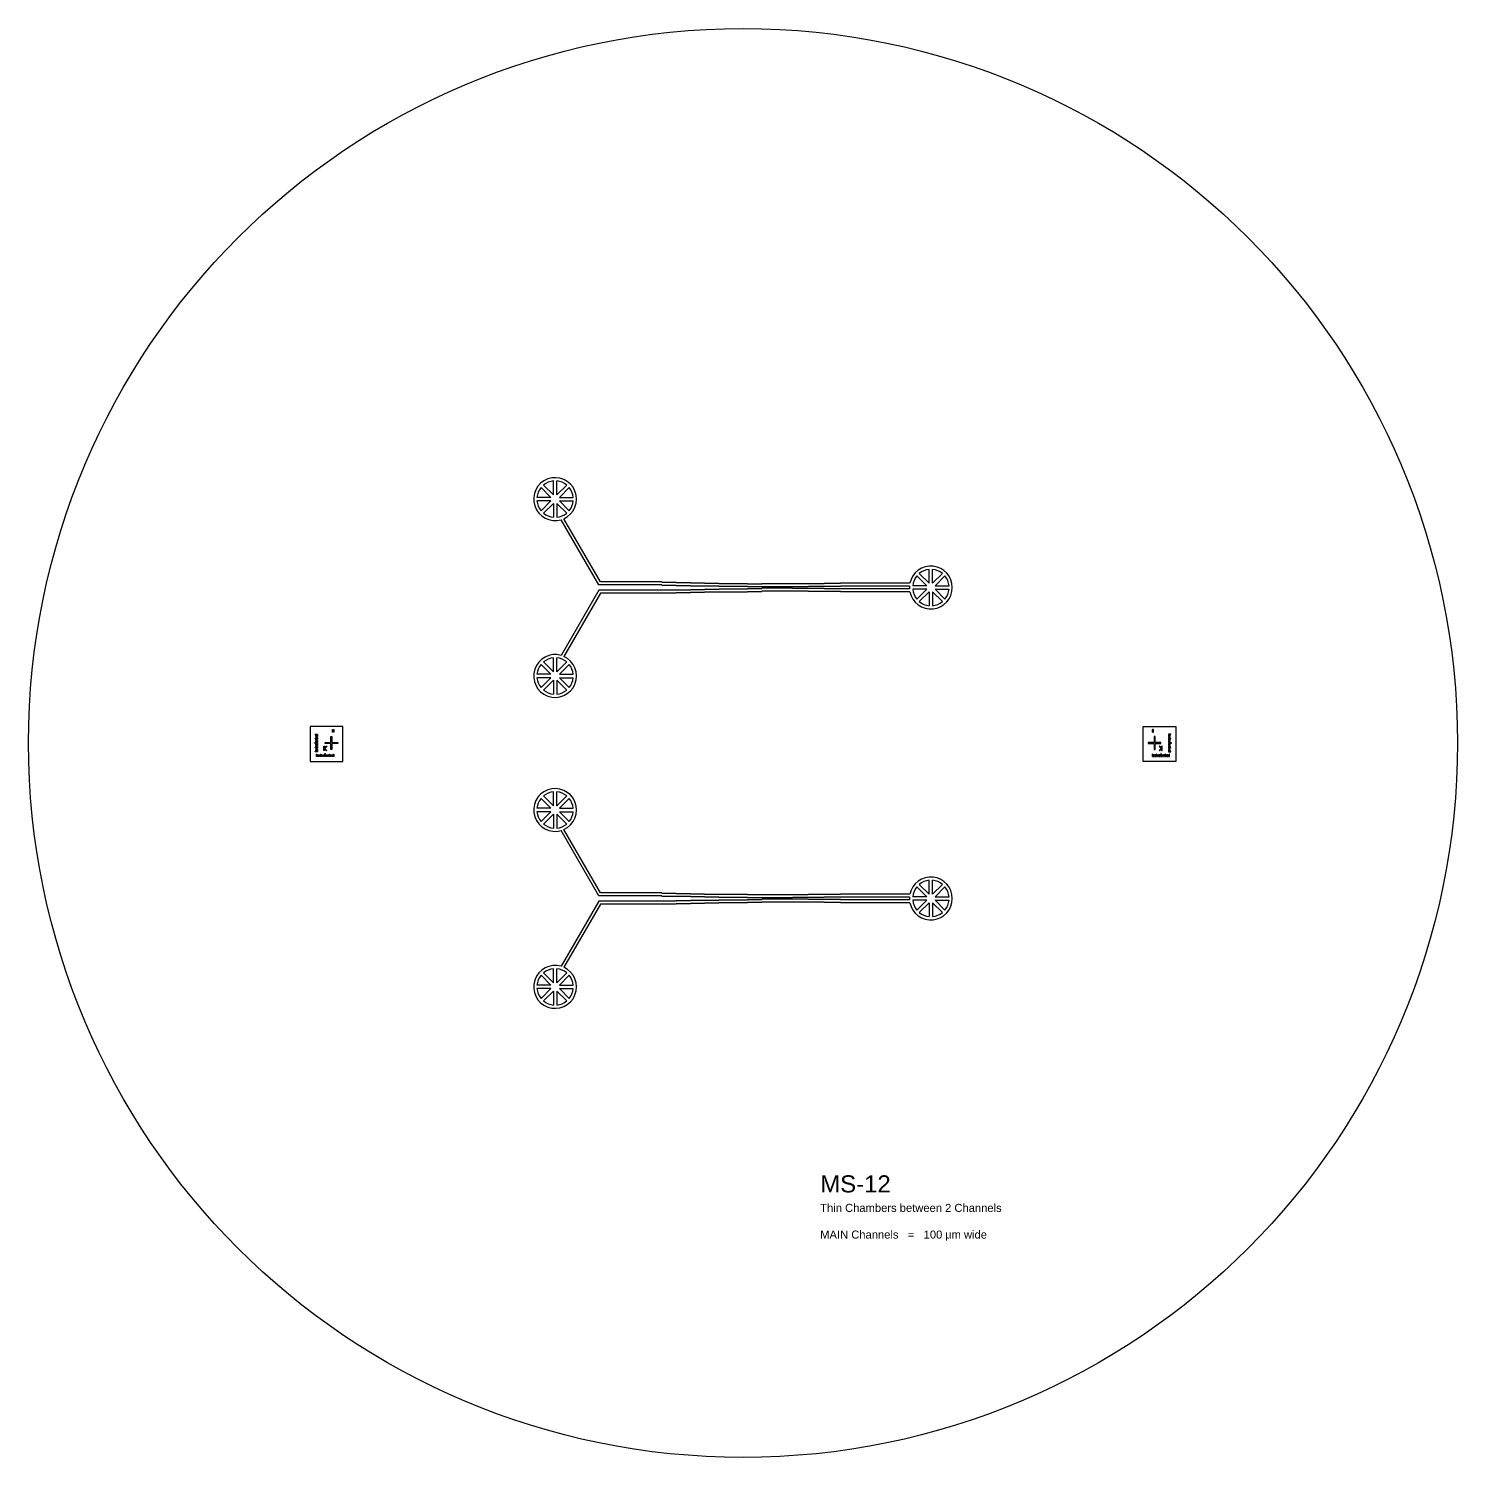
# Model space of a CAD drawing. Header units: millimetres. Extents: x 26241 to 236241, y 30294 to 280394.
# Drawn here: x 106241 to 156241, y 230394 to 280394 of the extents above; entities that cross this region are included whole.
import ezdxf

# ---------------------------------------------------------------- set-up
doc = ezdxf.new("R2010")
doc.units = ezdxf.units.MM
doc.layers.add('CLEAR', color=140, linetype='Continuous')
doc.layers.add('OPAQUE', color=10, linetype='Continuous')
doc.styles.get("Standard").update_dxf_attribs({"font": 'arial.ttf'})

msp = doc.modelspace()

# ---------------------------------------------------------------- linework, layer by layer
at = {"layer": 'CLEAR'}
for p, q in [((126191, 260929), (124876, 263208)), ((126249, 261029), (124971, 263243)), ((128398, 261028), (126249, 261029)), ((128398, 261028), (128398, 261018)), ((128398, 261018), (128898, 261018)), ((128898, 261018), (128898, 261008)), ((128898, 261008), (129398, 261008)), ((129398, 261008), (129398, 260998)), ((126191, 260737), (124876, 258459)), ((126249, 260637), (124971, 258424)), ((128398, 260928), (126191, 260929)), ((128398, 260738), (126191, 260737)), ((128398, 260638), (126249, 260637)), ((128398, 260928), (128398, 260918)), ((128398, 260918), (128898, 260918)), ((128398, 260738), (128398, 260748)), ((128398, 260748), (128898, 260748)), ((128398, 260638), (128398, 260648)), ((128398, 260648), (128898, 260648)), ((128898, 260918), (128898, 260908)), ((128898, 260908), (129398, 260908)), ((128898, 260748), (128898, 260758)), ((128898, 260758), (129398, 260758)), ((128898, 260648), (128898, 260658)), ((128898, 260658), (129398, 260658)), ((129398, 260998), (129898, 260998)), ((129398, 260908), (129398, 260898)), ((129398, 260898), (129898, 260898)), ((129398, 260758), (129398, 260768)), ((129398, 260768), (129898, 260768)), ((129398, 260658), (129398, 260668)), ((129398, 260668), (129898, 260668)), ((129898, 260998), (129898, 260988)), ((129898, 260988), (130398, 260988)), ((129898, 260898), (129898, 260888)), ((129898, 260888), (130398, 260888)), ((129898, 260768), (129898, 260778)), ((129898, 260778), (130398, 260778)), ((129898, 260668), (129898, 260678)), ((129898, 260678), (130398, 260678)), ((130398, 260988), (130398, 260978)), ((130398, 260978), (131398, 260978)), ((130398, 260888), (130398, 260878)), ((130398, 260878), (131398, 260878)), ((130398, 260778), (130398, 260788)), ((130398, 260788), (131398, 260788)), ((130398, 260678), (130398, 260688)), ((130398, 260688), (131398, 260688)), ((131398, 260978), (131398, 260968)), ((131398, 260968), (131898, 260968)), ((131398, 260878), (131398, 260868)), ((131398, 260868), (131898, 260868)), ((131398, 260788), (131398, 260798)), ((131398, 260798), (131898, 260798)), ((131398, 260688), (131398, 260698)), ((131398, 260698), (131898, 260698)), ((131898, 260958), (131898, 260968)), ((132968, 260958), (131898, 260958)), ((131898, 260858), (131898, 260868)), ((132968, 260858), (131898, 260858)), ((132968, 260808), (131898, 260808)), ((131898, 260808), (131898, 260798)), ((132968, 260708), (131898, 260708)), ((131898, 260708), (131898, 260698)), ((133518, 260963), (132968, 260963)), ((132968, 260963), (132968, 260958)), ((133518, 260863), (132968, 260863)), ((132968, 260863), (132968, 260858)), ((132968, 260803), (132968, 260808)), ((133518, 260803), (132968, 260803)), ((132968, 260703), (132968, 260708)), ((133518, 260703), (132968, 260703)), ((134078, 260968), (133518, 260968)), ((133518, 260968), (133518, 260963)), ((134078, 260868), (133518, 260868)), ((133518, 260868), (133518, 260863)), ((133518, 260798), (133518, 260803)), ((134078, 260798), (133518, 260798)), ((133518, 260698), (133518, 260703)), ((134078, 260698), (133518, 260698)), ((134648, 260973), (134078, 260973)), ((134078, 260973), (134078, 260968)), ((134648, 260873), (134078, 260873)), ((134078, 260873), (134078, 260868)), ((134078, 260793), (134078, 260798)), ((134648, 260793), (134078, 260793)), ((134078, 260693), (134078, 260698)), ((134648, 260693), (134078, 260693)), ((137081, 260983), (134648, 260983)), ((134648, 260983), (134648, 260973)), ((137068, 260883), (134648, 260883)), ((134648, 260883), (134648, 260873)), ((134648, 260783), (134648, 260793)), ((137068, 260783), (134648, 260783)), ((134648, 260683), (134648, 260693)), ((137081, 260683), (134648, 260683)), ((116096, 255969), (116096, 254749)), ((117241, 255969), (116096, 255969)), ((117241, 254749), (117241, 255969)), ((145241, 255969), (146386, 255969)), ((145241, 254749), (145241, 255969)), ((146386, 255969), (146386, 254749)), ((116096, 254749), (117241, 254749)), ((146386, 254749), (145241, 254749)), ((126191, 250050), (124876, 252329)), ((126249, 250150), (124971, 252364)), ((128398, 250049), (126191, 250050)), ((128398, 250149), (126249, 250150)), ((128398, 250149), (128398, 250139)), ((128398, 250139), (128898, 250139)), ((128398, 250049), (128398, 250039)), ((128398, 250039), (128898, 250039)), ((128898, 250139), (128898, 250129)), ((128898, 250129), (129398, 250129)), ((128898, 250039), (128898, 250029)), ((128898, 250029), (129398, 250029)), ((129398, 250129), (129398, 250119)), ((129398, 250119), (129898, 250119)), ((129398, 250029), (129398, 250019)), ((129398, 250019), (129898, 250019)), ((129898, 250119), (129898, 250109)), ((129898, 250109), (130398, 250109)), ((129898, 250019), (129898, 250009)), ((129898, 250009), (130398, 250009)), ((130398, 250109), (130398, 250099)), ((130398, 250099), (131398, 250099)), ((130398, 250009), (130398, 249999)), ((131398, 250099), (131398, 250089)), ((131398, 250089), (131898, 250089)), ((131898, 250079), (131898, 250089)), ((132968, 250079), (131898, 250079)), ((133518, 250084), (132968, 250084)), ((132968, 250084), (132968, 250079)), ((134078, 250089), (133518, 250089)), ((133518, 250089), (133518, 250084)), ((134648, 250094), (134078, 250094)), ((134078, 250094), (134078, 250089)), ((137081, 250104), (134648, 250104)), ((134648, 250104), (134648, 250094)), ((137068, 250004), (134648, 250004)), ((134648, 250004), (134648, 249994)), ((126191, 249858), (124876, 247579)), ((126249, 249758), (124971, 247544)), ((128398, 249859), (126191, 249858)), ((128398, 249759), (126249, 249758)), ((128398, 249859), (128398, 249869)), ((128398, 249869), (128898, 249869)), ((128398, 249759), (128398, 249769)), ((128398, 249769), (128898, 249769)), ((128898, 249869), (128898, 249879)), ((128898, 249879), (129398, 249879)), ((128898, 249769), (128898, 249779)), ((128898, 249779), (129398, 249779)), ((129398, 249879), (129398, 249889)), ((129398, 249889), (129898, 249889)), ((129398, 249779), (129398, 249789)), ((129398, 249789), (129898, 249789)), ((129898, 249889), (129898, 249899)), ((129898, 249899), (130398, 249899)), ((129898, 249789), (129898, 249799)), ((129898, 249799), (130398, 249799)), ((130398, 249999), (131398, 249999)), ((130398, 249899), (130398, 249909)), ((130398, 249909), (131398, 249909)), ((130398, 249799), (130398, 249809)), ((130398, 249809), (131398, 249809)), ((131398, 249999), (131398, 249989)), ((131398, 249989), (131898, 249989)), ((131398, 249909), (131398, 249919)), ((131398, 249919), (131898, 249919)), ((131398, 249809), (131398, 249819)), ((131398, 249819), (131898, 249819)), ((131898, 249979), (131898, 249989)), ((132968, 249979), (131898, 249979)), ((132968, 249929), (131898, 249929)), ((131898, 249929), (131898, 249919)), ((132968, 249829), (131898, 249829)), ((131898, 249829), (131898, 249819)), ((133518, 249984), (132968, 249984)), ((132968, 249984), (132968, 249979)), ((132968, 249924), (132968, 249929)), ((133518, 249924), (132968, 249924)), ((132968, 249824), (132968, 249829)), ((133518, 249824), (132968, 249824)), ((134078, 249989), (133518, 249989)), ((133518, 249989), (133518, 249984)), ((133518, 249919), (133518, 249924)), ((134078, 249919), (133518, 249919)), ((133518, 249819), (133518, 249824)), ((134078, 249819), (133518, 249819)), ((134648, 249994), (134078, 249994)), ((134078, 249994), (134078, 249989)), ((134078, 249914), (134078, 249919)), ((134648, 249914), (134078, 249914)), ((134078, 249814), (134078, 249819)), ((134648, 249814), (134078, 249814)), ((134648, 249904), (134648, 249914)), ((137068, 249904), (134648, 249904)), ((134648, 249804), (134648, 249814)), ((137081, 249804), (134648, 249804))]:
    msp.add_line(p, q, dxfattribs=at)
for centre, start, end in [((124666, 263928), 294.0069, 286.2467), ((137816, 260833), 191.537, 168.463), ((137816, 260833), 176.1774, 183.8226), ((124666, 257739), 73.7533, 65.9931), ((124666, 253049), 294.0069, 286.2467), ((137816, 249954), 191.537, 168.463), ((137816, 249954), 176.1774, 183.8226), ((124666, 246859), 73.7533, 65.9931)]:
    msp.add_arc(centre, 750, start, end, dxfattribs=at)
at = {"layer": 'OPAQUE'}
for p, q in [((124605, 264076), (124605, 264563)), ((124727, 264076), (124727, 264563)), ((124518, 263989), (124174, 264333)), ((124605, 264076), (124260, 264420)), ((124727, 264076), (125071, 264420)), ((124814, 263989), (125158, 264333)), ((124518, 263989), (124031, 263989)), ((124518, 263867), (124031, 263867)), ((124518, 263867), (124174, 263523)), ((124605, 263780), (124260, 263436)), ((124605, 263780), (124605, 263294)), ((124727, 263780), (125071, 263436)), ((124727, 263780), (124727, 263294)), ((124814, 263989), (125300, 263989)), ((124814, 263867), (125158, 263523)), ((124814, 263867), (125300, 263867)), ((137668, 260895), (137324, 261239)), ((137755, 260981), (137411, 261325)), ((137755, 260981), (137755, 261468)), ((137877, 260981), (137877, 261468)), ((137877, 260981), (138221, 261325)), ((137964, 260895), (138308, 261239)), ((137668, 260895), (137181, 260895)), ((137668, 260772), (137181, 260772)), ((137668, 260772), (137324, 260428)), ((137755, 260685), (137411, 260341)), ((137755, 260685), (137755, 260199)), ((137877, 260685), (138221, 260341)), ((137877, 260685), (137877, 260199)), ((137964, 260895), (138450, 260895)), ((137964, 260772), (138308, 260428)), ((137964, 260772), (138450, 260772)), ((124518, 257800), (124174, 258144)), ((124605, 257886), (124260, 258231)), ((124605, 257886), (124605, 258373)), ((124727, 257886), (124727, 258373)), ((124727, 257886), (125071, 258231)), ((124814, 257800), (125158, 258144)), ((124518, 257800), (124031, 257800)), ((124518, 257677), (124031, 257677)), ((124518, 257677), (124174, 257333)), ((124605, 257591), (124260, 257246)), ((124605, 257591), (124605, 257104)), ((124727, 257591), (125071, 257246)), ((124727, 257591), (124727, 257104)), ((124814, 257800), (125300, 257800)), ((124814, 257677), (125158, 257333)), ((124814, 257677), (125300, 257677)), ((116271, 255688), (116271, 255700)), ((116271, 255700), (116346, 255700)), ((116346, 255688), (116271, 255688)), ((116271, 255538), (116271, 255550)), ((116271, 255550), (116346, 255550)), ((116346, 255538), (116271, 255538)), ((116296, 255658), (116296, 255670)), ((116296, 255670), (116346, 255670)), ((116346, 255658), (116296, 255658)), ((116296, 255628), (116296, 255640)), ((116296, 255640), (116346, 255640)), ((116346, 255628), (116296, 255628)), ((116296, 255598), (116296, 255610)), ((116296, 255610), (116346, 255610)), ((116346, 255598), (116296, 255598)), ((116296, 255568), (116296, 255580)), ((116296, 255580), (116346, 255580)), ((116346, 255568), (116296, 255568)), ((116296, 255508), (116296, 255520)), ((116296, 255520), (116346, 255520)), ((116346, 255508), (116296, 255508)), ((116346, 255700), (116346, 255688)), ((116346, 255670), (116346, 255658)), ((116346, 255640), (116346, 255628)), ((116346, 255610), (116346, 255598)), ((116346, 255580), (116346, 255568)), ((116346, 255550), (116346, 255538)), ((116346, 255520), (116346, 255508)), ((116814, 255416), (116814, 255616)), ((116814, 255616), (116858, 255616)), ((116858, 255616), (116858, 255416)), ((116873, 255769), (116873, 255869)), ((116873, 255869), (116885, 255869)), ((116885, 255769), (116873, 255769)), ((116885, 255869), (116885, 255769)), ((116910, 255769), (116910, 255869)), ((116910, 255869), (116922, 255869)), ((116922, 255769), (116910, 255769)), ((116922, 255869), (116922, 255769)), ((145572, 255869), (145560, 255869)), ((145560, 255869), (145560, 255769)), ((145560, 255769), (145572, 255769)), ((145572, 255769), (145572, 255869)), ((145609, 255869), (145597, 255869)), ((145597, 255869), (145597, 255769)), ((145597, 255769), (145609, 255769)), ((145609, 255769), (145609, 255869)), ((145668, 255616), (145624, 255616)), ((145624, 255616), (145624, 255416)), ((145668, 255416), (145668, 255616)), ((146211, 255700), (146136, 255700)), ((146136, 255700), (146136, 255688)), ((146136, 255688), (146211, 255688)), ((146186, 255670), (146136, 255670)), ((146136, 255670), (146136, 255658)), ((146136, 255658), (146186, 255658)), ((146186, 255640), (146136, 255640)), ((146136, 255640), (146136, 255628)), ((146136, 255628), (146186, 255628)), ((146186, 255610), (146136, 255610)), ((146136, 255610), (146136, 255598)), ((146136, 255598), (146186, 255598)), ((146186, 255580), (146136, 255580)), ((146136, 255580), (146136, 255568)), ((146136, 255568), (146186, 255568)), ((146211, 255550), (146136, 255550)), ((146136, 255550), (146136, 255538)), ((146136, 255538), (146211, 255538)), ((146186, 255520), (146136, 255520)), ((146136, 255520), (146136, 255508)), ((146136, 255508), (146186, 255508)), ((146186, 255658), (146186, 255670)), ((146186, 255628), (146186, 255640)), ((146186, 255598), (146186, 255610)), ((146186, 255568), (146186, 255580)), ((146186, 255508), (146186, 255520)), ((146211, 255688), (146211, 255700)), ((146211, 255538), (146211, 255550)), ((116246, 255388), (116246, 255400)), ((116246, 255400), (116346, 255400)), ((116346, 255388), (116246, 255388)), ((116271, 255238), (116271, 255250)), ((116271, 255250), (116346, 255250)), ((116346, 255238), (116271, 255238)), ((116271, 255088), (116271, 255100)), ((116271, 255100), (116346, 255100)), ((116346, 255088), (116271, 255088)), ((116296, 255478), (116296, 255490)), ((116296, 255490), (116346, 255490)), ((116346, 255478), (116296, 255478)), ((116296, 255448), (116296, 255460)), ((116296, 255460), (116346, 255460)), ((116346, 255448), (116296, 255448)), ((116296, 255418), (116296, 255430)), ((116296, 255430), (116346, 255430)), ((116346, 255418), (116296, 255418)), ((116296, 255358), (116296, 255370)), ((116296, 255370), (116346, 255370)), ((116346, 255358), (116296, 255358)), ((116296, 255328), (116296, 255340)), ((116296, 255340), (116346, 255340)), ((116346, 255328), (116296, 255328)), ((116296, 255298), (116296, 255310)), ((116296, 255310), (116346, 255310)), ((116346, 255298), (116296, 255298)), ((116296, 255268), (116296, 255280)), ((116296, 255280), (116346, 255280)), ((116346, 255268), (116296, 255268)), ((116296, 255208), (116296, 255220)), ((116296, 255220), (116346, 255220)), ((116346, 255208), (116296, 255208)), ((116296, 255178), (116296, 255190)), ((116296, 255190), (116346, 255190)), ((116346, 255178), (116296, 255178)), ((116296, 255148), (116296, 255160)), ((116296, 255160), (116346, 255160)), ((116346, 255148), (116296, 255148)), ((116296, 255118), (116296, 255130)), ((116296, 255130), (116346, 255130)), ((116346, 255118), (116296, 255118)), ((116346, 255490), (116346, 255478)), ((116346, 255460), (116346, 255448)), ((116346, 255430), (116346, 255418)), ((116346, 255400), (116346, 255388)), ((116346, 255370), (116346, 255358)), ((116346, 255340), (116346, 255328)), ((116346, 255310), (116346, 255298)), ((116346, 255280), (116346, 255268)), ((116346, 255250), (116346, 255238)), ((116346, 255220), (116346, 255208)), ((116346, 255190), (116346, 255178)), ((116346, 255160), (116346, 255148)), ((116346, 255130), (116346, 255118)), ((116346, 255100), (116346, 255088)), ((116573, 255281), (116593, 255281)), ((116573, 255131), (116573, 255281)), ((116593, 255131), (116573, 255131)), ((116593, 255220), (116664, 255291)), ((116593, 255281), (116593, 255220)), ((116593, 255191), (116593, 255131)), ((116593, 255191), (116664, 255121)), ((116607, 255206), (116678, 255276)), ((116607, 255206), (116678, 255135)), ((116611, 254924), (116611, 255024)), ((116611, 255024), (116623, 255024)), ((116614, 255416), (116814, 255416)), ((116614, 255372), (116614, 255416)), ((116814, 255372), (116614, 255372)), ((116623, 255024), (116623, 254924)), ((116664, 255291), (116678, 255276)), ((116664, 255121), (116678, 255135)), ((116814, 255172), (116814, 255372)), ((116858, 255172), (116814, 255172)), ((116858, 255416), (117058, 255416)), ((117058, 255372), (116858, 255372)), ((116858, 255372), (116858, 255172)), ((117058, 255416), (117058, 255372)), ((145624, 255416), (145424, 255416)), ((145424, 255416), (145424, 255372)), ((145424, 255372), (145624, 255372)), ((145624, 255372), (145624, 255172)), ((145624, 255172), (145668, 255172)), ((145868, 255416), (145668, 255416)), ((145668, 255172), (145668, 255372)), ((145668, 255372), (145868, 255372)), ((145818, 255291), (145804, 255276)), ((145875, 255206), (145804, 255276)), ((145875, 255206), (145804, 255135)), ((145818, 255121), (145804, 255135)), ((145889, 255220), (145818, 255291)), ((145889, 255191), (145818, 255121)), ((145871, 255024), (145859, 255024)), ((145859, 255024), (145859, 254924)), ((145868, 255372), (145868, 255416)), ((145871, 254924), (145871, 255024)), ((145909, 255281), (145889, 255281)), ((145889, 255281), (145889, 255220)), ((145889, 255191), (145889, 255131)), ((145889, 255131), (145909, 255131)), ((145909, 255131), (145909, 255281)), ((146186, 255490), (146136, 255490)), ((146136, 255490), (146136, 255478)), ((146136, 255478), (146186, 255478)), ((146186, 255460), (146136, 255460)), ((146136, 255460), (146136, 255448)), ((146136, 255448), (146186, 255448)), ((146186, 255430), (146136, 255430)), ((146136, 255430), (146136, 255418)), ((146136, 255418), (146186, 255418)), ((146236, 255400), (146136, 255400)), ((146136, 255400), (146136, 255388)), ((146136, 255388), (146236, 255388)), ((146186, 255370), (146136, 255370)), ((146136, 255370), (146136, 255358)), ((146136, 255358), (146186, 255358)), ((146186, 255340), (146136, 255340)), ((146136, 255340), (146136, 255328)), ((146136, 255328), (146186, 255328)), ((146186, 255310), (146136, 255310)), ((146136, 255310), (146136, 255298)), ((146136, 255298), (146186, 255298)), ((146186, 255280), (146136, 255280)), ((146136, 255280), (146136, 255268)), ((146136, 255268), (146186, 255268)), ((146211, 255250), (146136, 255250)), ((146136, 255250), (146136, 255238)), ((146136, 255238), (146211, 255238)), ((146186, 255220), (146136, 255220)), ((146136, 255220), (146136, 255208)), ((146136, 255208), (146186, 255208)), ((146186, 255190), (146136, 255190)), ((146136, 255190), (146136, 255178)), ((146136, 255178), (146186, 255178)), ((146186, 255160), (146136, 255160)), ((146136, 255160), (146136, 255148)), ((146136, 255148), (146186, 255148)), ((146186, 255130), (146136, 255130)), ((146136, 255130), (146136, 255118)), ((146136, 255118), (146186, 255118)), ((146211, 255100), (146136, 255100)), ((146136, 255100), (146136, 255088)), ((146136, 255088), (146211, 255088)), ((146186, 255478), (146186, 255490)), ((146186, 255448), (146186, 255460)), ((146186, 255418), (146186, 255430)), ((146186, 255358), (146186, 255370)), ((146186, 255328), (146186, 255340)), ((146186, 255298), (146186, 255310)), ((146186, 255268), (146186, 255280)), ((146186, 255208), (146186, 255220)), ((146186, 255178), (146186, 255190)), ((146186, 255148), (146186, 255160)), ((146186, 255118), (146186, 255130)), ((146211, 255238), (146211, 255250)), ((146211, 255088), (146211, 255100)), ((146236, 255388), (146236, 255400)), ((116311, 254924), (116311, 254999)), ((116311, 254999), (116323, 254999)), ((116323, 254924), (116311, 254924)), ((116323, 254999), (116323, 254924)), ((116341, 254924), (116341, 254974)), ((116341, 254974), (116353, 254974)), ((116353, 254924), (116341, 254924)), ((116353, 254974), (116353, 254924)), ((116371, 254924), (116371, 254974)), ((116371, 254974), (116383, 254974)), ((116383, 254924), (116371, 254924)), ((116383, 254974), (116383, 254924)), ((116401, 254924), (116401, 254974)), ((116401, 254974), (116413, 254974)), ((116413, 254924), (116401, 254924)), ((116413, 254974), (116413, 254924)), ((116431, 254924), (116431, 254974)), ((116431, 254974), (116443, 254974)), ((116443, 254924), (116431, 254924)), ((116443, 254974), (116443, 254924)), ((116461, 254924), (116461, 254999)), ((116461, 254999), (116473, 254999)), ((116473, 254924), (116461, 254924)), ((116473, 254999), (116473, 254924)), ((116491, 254924), (116491, 254974)), ((116491, 254974), (116503, 254974)), ((116503, 254924), (116491, 254924)), ((116503, 254974), (116503, 254924)), ((116521, 254924), (116521, 254974)), ((116521, 254974), (116533, 254974)), ((116533, 254924), (116521, 254924)), ((116533, 254974), (116533, 254924)), ((116551, 254924), (116551, 254974)), ((116551, 254974), (116563, 254974)), ((116563, 254924), (116551, 254924)), ((116563, 254974), (116563, 254924)), ((116581, 254924), (116581, 254974)), ((116581, 254974), (116593, 254974)), ((116593, 254924), (116581, 254924)), ((116593, 254974), (116593, 254924)), ((116623, 254924), (116611, 254924)), ((116641, 254924), (116641, 254974)), ((116641, 254974), (116653, 254974)), ((116653, 254924), (116641, 254924)), ((116653, 254974), (116653, 254924)), ((116671, 254924), (116671, 254974)), ((116671, 254974), (116683, 254974)), ((116683, 254924), (116671, 254924)), ((116683, 254974), (116683, 254924)), ((116701, 254924), (116701, 254974)), ((116701, 254974), (116713, 254974)), ((116713, 254924), (116701, 254924)), ((116713, 254974), (116713, 254924)), ((116731, 254924), (116731, 254974)), ((116731, 254974), (116743, 254974)), ((116743, 254924), (116731, 254924)), ((116743, 254974), (116743, 254924)), ((116761, 254924), (116761, 254999)), ((116761, 254999), (116773, 254999)), ((116773, 254924), (116761, 254924)), ((116773, 254999), (116773, 254924)), ((116791, 254924), (116791, 254974)), ((116791, 254974), (116803, 254974)), ((116803, 254924), (116791, 254924)), ((116803, 254974), (116803, 254924)), ((116821, 254924), (116821, 254974)), ((116821, 254974), (116833, 254974)), ((116833, 254924), (116821, 254924)), ((116833, 254974), (116833, 254924)), ((116851, 254924), (116851, 254974)), ((116851, 254974), (116863, 254974)), ((116863, 254924), (116851, 254924)), ((116863, 254974), (116863, 254924)), ((116881, 254924), (116881, 254974)), ((116881, 254974), (116893, 254974)), ((116893, 254924), (116881, 254924)), ((116893, 254974), (116893, 254924)), ((116911, 254924), (116911, 254999)), ((116911, 254999), (116923, 254999)), ((116923, 254924), (116911, 254924)), ((116923, 254999), (116923, 254924)), ((145571, 254999), (145559, 254999)), ((145559, 254999), (145559, 254924)), ((145559, 254924), (145571, 254924)), ((145571, 254924), (145571, 254999)), ((145601, 254974), (145589, 254974)), ((145589, 254974), (145589, 254924)), ((145589, 254924), (145601, 254924)), ((145601, 254924), (145601, 254974)), ((145631, 254974), (145619, 254974)), ((145619, 254974), (145619, 254924)), ((145619, 254924), (145631, 254924)), ((145631, 254924), (145631, 254974)), ((145661, 254974), (145649, 254974)), ((145649, 254974), (145649, 254924)), ((145649, 254924), (145661, 254924)), ((145661, 254924), (145661, 254974)), ((145691, 254974), (145679, 254974)), ((145679, 254974), (145679, 254924)), ((145679, 254924), (145691, 254924)), ((145691, 254924), (145691, 254974)), ((145721, 254999), (145709, 254999)), ((145709, 254999), (145709, 254924)), ((145709, 254924), (145721, 254924)), ((145721, 254924), (145721, 254999)), ((145751, 254974), (145739, 254974)), ((145739, 254974), (145739, 254924)), ((145739, 254924), (145751, 254924)), ((145751, 254924), (145751, 254974)), ((145781, 254974), (145769, 254974)), ((145769, 254974), (145769, 254924)), ((145769, 254924), (145781, 254924)), ((145781, 254924), (145781, 254974)), ((145811, 254974), (145799, 254974)), ((145799, 254974), (145799, 254924)), ((145799, 254924), (145811, 254924)), ((145811, 254924), (145811, 254974)), ((145841, 254974), (145829, 254974)), ((145829, 254974), (145829, 254924)), ((145829, 254924), (145841, 254924)), ((145841, 254924), (145841, 254974)), ((145859, 254924), (145871, 254924)), ((145901, 254974), (145889, 254974)), ((145889, 254974), (145889, 254924)), ((145889, 254924), (145901, 254924)), ((145901, 254924), (145901, 254974)), ((145931, 254974), (145919, 254974)), ((145919, 254974), (145919, 254924)), ((145919, 254924), (145931, 254924)), ((145931, 254924), (145931, 254974)), ((145961, 254974), (145949, 254974)), ((145949, 254974), (145949, 254924)), ((145949, 254924), (145961, 254924)), ((145961, 254924), (145961, 254974)), ((145991, 254974), (145979, 254974)), ((145979, 254974), (145979, 254924)), ((145979, 254924), (145991, 254924)), ((145991, 254924), (145991, 254974)), ((146021, 254999), (146009, 254999)), ((146009, 254999), (146009, 254924)), ((146009, 254924), (146021, 254924)), ((146021, 254924), (146021, 254999)), ((146051, 254974), (146039, 254974)), ((146039, 254974), (146039, 254924)), ((146039, 254924), (146051, 254924)), ((146051, 254924), (146051, 254974)), ((146081, 254974), (146069, 254974)), ((146069, 254974), (146069, 254924)), ((146069, 254924), (146081, 254924)), ((146081, 254924), (146081, 254974)), ((146111, 254974), (146099, 254974)), ((146099, 254974), (146099, 254924)), ((146099, 254924), (146111, 254924)), ((146111, 254924), (146111, 254974)), ((146141, 254974), (146129, 254974)), ((146129, 254974), (146129, 254924)), ((146129, 254924), (146141, 254924)), ((146141, 254924), (146141, 254974)), ((146171, 254999), (146159, 254999)), ((146159, 254999), (146159, 254924)), ((146159, 254924), (146171, 254924)), ((146171, 254924), (146171, 254999)), ((124605, 253197), (124260, 253541)), ((124605, 253197), (124605, 253683)), ((124727, 253197), (124727, 253683)), ((124727, 253197), (125071, 253541)), ((124518, 253110), (124031, 253110)), ((124518, 253110), (124174, 253454)), ((124814, 253110), (125158, 253454)), ((124814, 253110), (125300, 253110)), ((124518, 252988), (124031, 252988)), ((124518, 252988), (124174, 252644)), ((124605, 252901), (124260, 252557)), ((124605, 252901), (124605, 252414)), ((124727, 252901), (125071, 252557)), ((124727, 252901), (124727, 252414)), ((124814, 252988), (125158, 252644)), ((124814, 252988), (125300, 252988)), ((137755, 250102), (137755, 250589)), ((137877, 250102), (137877, 250589)), ((137668, 250015), (137181, 250015)), ((137668, 250015), (137324, 250359)), ((137755, 250102), (137411, 250446)), ((137877, 250102), (138221, 250446)), ((137964, 250015), (138308, 250359)), ((137964, 250015), (138450, 250015)), ((137668, 249893), (137181, 249893)), ((137668, 249893), (137324, 249549)), ((137755, 249806), (137411, 249462)), ((137755, 249806), (137755, 249320)), ((137877, 249806), (138221, 249462)), ((137877, 249806), (137877, 249320)), ((137964, 249893), (138308, 249549)), ((137964, 249893), (138450, 249893)), ((124518, 246921), (124174, 247265)), ((124605, 247007), (124260, 247351)), ((124605, 247007), (124605, 247494)), ((124727, 247007), (124727, 247494)), ((124727, 247007), (125071, 247351)), ((124814, 246921), (125158, 247265)), ((124518, 246921), (124031, 246921)), ((124518, 246798), (124031, 246798)), ((124518, 246798), (124174, 246454)), ((124605, 246711), (124260, 246367)), ((124605, 246711), (124605, 246225)), ((124727, 246711), (125071, 246367)), ((124727, 246711), (124727, 246225)), ((124814, 246921), (125300, 246921)), ((124814, 246798), (125158, 246454)), ((124814, 246798), (125300, 246798))]:
    msp.add_line(p, q, dxfattribs=at)
msp.add_circle((131241, 255394), 25000, dxfattribs=at)
for centre, start, end in [((124666, 263928), 95.5177, 129.4823), ((124666, 263928), 50.5177, 84.4823), ((124666, 263928), 140.5177, 174.4823), ((124666, 263928), 5.5177, 39.4823), ((124666, 263928), 185.5177, 219.4823), ((124666, 263928), 320.5177, 354.4823), ((124666, 263928), 230.5177, 264.4823), ((124666, 263928), 275.5177, 309.4823), ((137816, 260833), 140.5177, 174.4823), ((137816, 260833), 95.5177, 129.4823), ((137816, 260833), 50.5177, 84.4823), ((137816, 260833), 5.5177, 39.4823), ((137816, 260833), 185.5177, 219.4823), ((137816, 260833), 320.5177, 354.4823), ((137816, 260833), 230.5177, 264.4823), ((137816, 260833), 275.5177, 309.4823), ((124666, 257739), 140.5177, 174.4823), ((124666, 257739), 95.5177, 129.4823), ((124666, 257739), 50.5177, 84.4823), ((124666, 257739), 5.5177, 39.4823), ((124666, 257739), 185.5177, 219.4823), ((124666, 257739), 320.5177, 354.4823), ((124666, 257739), 230.5177, 264.4823), ((124666, 257739), 275.5177, 309.4823), ((124666, 253049), 95.5177, 129.4823), ((124666, 253049), 50.5177, 84.4823), ((124666, 253049), 140.5177, 174.4823), ((124666, 253049), 5.5177, 39.4823), ((124666, 253049), 185.5177, 219.4823), ((124666, 253049), 230.5177, 264.4823), ((124666, 253049), 275.5177, 309.4823), ((124666, 253049), 320.5177, 354.4823), ((137816, 249954), 95.5177, 129.4823), ((137816, 249954), 50.5177, 84.4823), ((137816, 249954), 140.5177, 174.4823), ((137816, 249954), 5.5177, 39.4823), ((137816, 249954), 185.5177, 219.4823), ((137816, 249954), 320.5177, 354.4823), ((137816, 249954), 230.5177, 264.4823), ((137816, 249954), 275.5177, 309.4823), ((124666, 246859), 140.5177, 174.4823), ((124666, 246859), 95.5177, 129.4823), ((124666, 246859), 50.5177, 84.4823), ((124666, 246859), 5.5177, 39.4823), ((124666, 246859), 185.5177, 219.4823), ((124666, 246859), 320.5177, 354.4823), ((124666, 246859), 230.5177, 264.4823), ((124666, 246859), 275.5177, 309.4823)]:
    msp.add_arc(centre, 638, start, end, dxfattribs=at)

# ---------------------------------------------------------------- texts
at = {"layer": 'CLEAR', "insert": (133943, 240266), "char_height": 280, "attachment_point": 1}
msp.add_mtext_dynamic_manual_height_columns('{\\H2.1429x;MS-12\\H0.83333x;\\P}Thin Chambers between 2 Channels\\P\\PMAIN Channels   =   100 {\\fSymbol|b0|i0|c2|p18;m}m wide', width=11473.28, gutter_width=5106, heights=[6422], dxfattribs=at)

doc.saveas('drawing.dxf')
